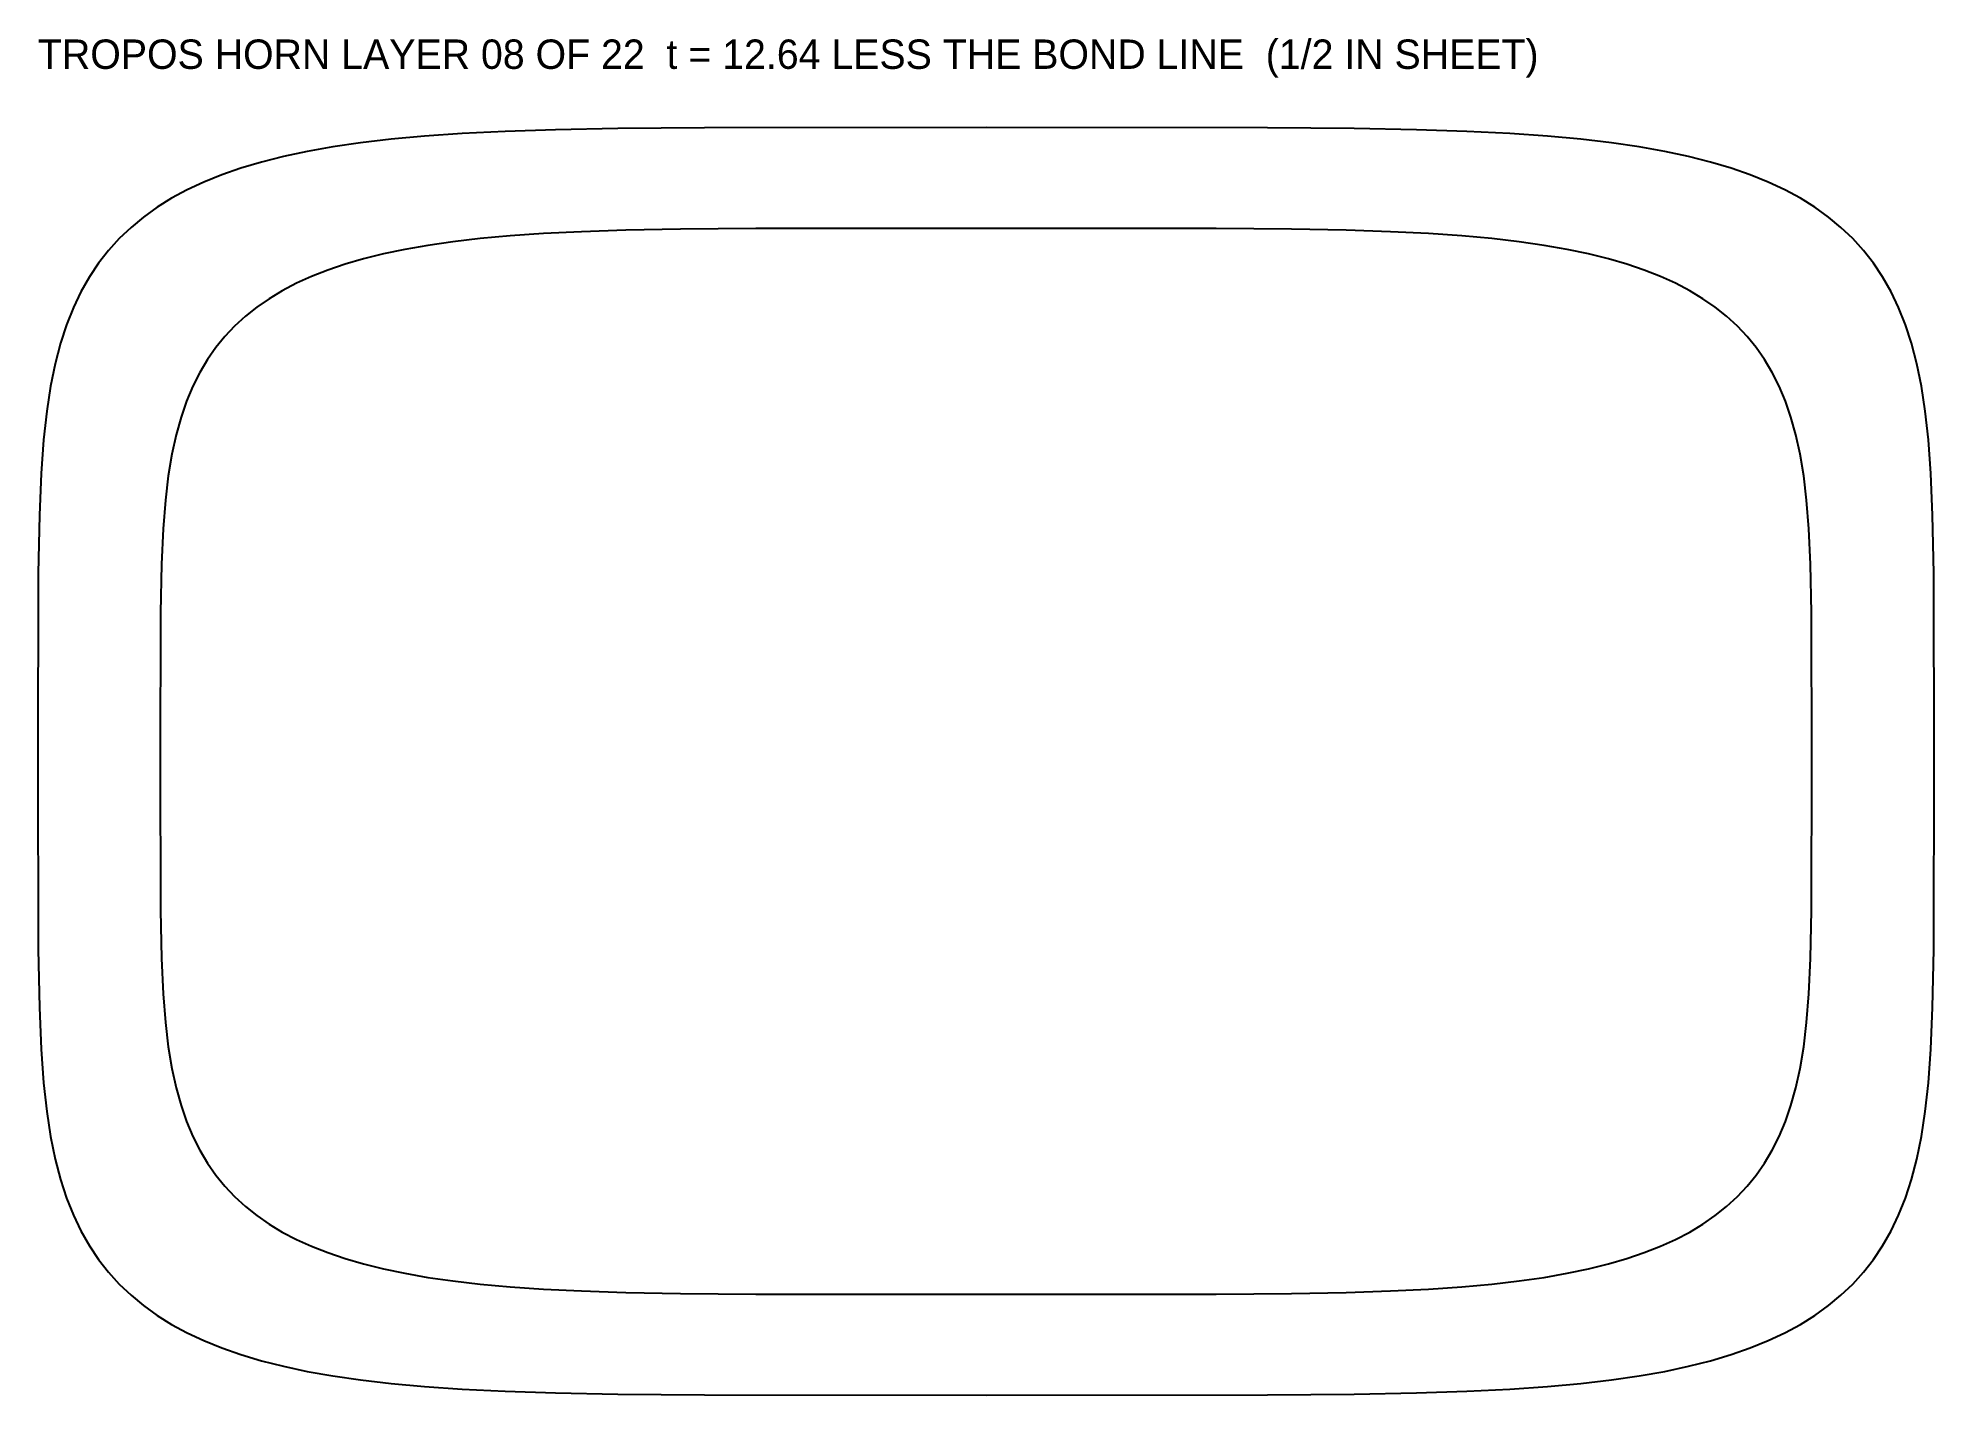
# Model space of a CAD drawing. Header units: millimetres. Extents: x -194 to 194, y -129 to 148.
import ezdxf

# ---------------------------------------------------------------- set-up
doc = ezdxf.new("R2010")
doc.units = ezdxf.units.MM
for name, color, linetype in [('INNER', 3, 'Continuous'), ('OUTER', 1, 'Continuous'), ('TEXT', 7, 'Continuous')]:
    doc.layers.add(name, color=color, linetype=linetype)

msp = doc.modelspace()

# ---------------------------------------------------------------- linework, layer by layer
at = {"layer": 'INNER'}
msp.add_lwpolyline([(146.45, 94.48), (143.75, 96.11), (140.86, 97.62), (137.78, 99.02), (134.47, 100.32), (130.94, 101.52), (127.15, 102.62), (123.1, 103.63), (118.73, 104.54), (114.02, 105.37), (108.92, 106.1), (103.35, 106.74), (97.22, 107.29), (90.39, 107.76), (82.63, 108.14), (73.55, 108.44), (62.39, 108.65), (47.05, 108.78), (0, 108.82), (-47.05, 108.78), (-62.39, 108.65), (-73.55, 108.44), (-82.63, 108.14), (-90.39, 107.76), (-97.22, 107.29), (-103.35, 106.74), (-108.92, 106.1), (-114.02, 105.37), (-118.73, 104.54), (-123.1, 103.63), (-127.15, 102.62), (-130.94, 101.52), (-134.47, 100.32), (-137.78, 99.02), (-140.86, 97.62), (-143.75, 96.11), (-146.45, 94.48), (-148.96, 92.75), (-151.3, 90.88), (-153.48, 88.89), (-155.5, 86.76), (-157.35, 84.48), (-159.06, 82.04), (-160.62, 79.42), (-162.04, 76.6), (-163.31, 73.57), (-164.44, 70.27), (-165.44, 66.68), (-166.3, 62.73), (-167.03, 58.32), (-167.62, 53.31), (-168.08, 47.45), (-168.41, 40.25), (-168.6, 30.36), (-168.67, 0), (-168.6, -30.36), (-168.41, -40.25), (-168.08, -47.45), (-167.62, -53.31), (-167.03, -58.32), (-166.3, -62.73), (-165.44, -66.68), (-164.44, -70.27), (-163.31, -73.57), (-162.04, -76.6), (-160.62, -79.42), (-159.06, -82.04), (-157.35, -84.48), (-155.5, -86.76), (-153.48, -88.89), (-151.3, -90.88), (-148.96, -92.75), (-146.45, -94.48), (-143.75, -96.11), (-140.86, -97.62), (-137.78, -99.02), (-134.47, -100.32), (-130.94, -101.52), (-127.15, -102.62), (-123.1, -103.63), (-118.73, -104.54), (-114.02, -105.37), (-108.92, -106.1), (-103.35, -106.74), (-97.22, -107.29), (-90.39, -107.76), (-82.63, -108.14), (-73.55, -108.44), (-62.39, -108.65), (-47.05, -108.78), (0, -108.82), (47.05, -108.78), (62.39, -108.65), (73.55, -108.44), (82.63, -108.14), (90.39, -107.76), (97.22, -107.29), (103.35, -106.74), (108.92, -106.1), (114.02, -105.37), (118.73, -104.54), (123.1, -103.63), (127.15, -102.62), (130.94, -101.52), (134.47, -100.32), (137.78, -99.02), (140.86, -97.62), (143.75, -96.11), (146.45, -94.48), (148.96, -92.75), (151.3, -90.88), (153.48, -88.89), (155.5, -86.76), (157.35, -84.48), (159.06, -82.04), (160.62, -79.42), (162.04, -76.6), (163.31, -73.57), (164.44, -70.27), (165.44, -66.68), (166.3, -62.73), (167.03, -58.32), (167.62, -53.31), (168.08, -47.45), (168.41, -40.25), (168.6, -30.36), (168.67, 0), (168.6, 30.36), (168.41, 40.25), (168.08, 47.45), (167.62, 53.31), (167.03, 58.32), (166.3, 62.73), (165.44, 66.68), (164.44, 70.27), (163.31, 73.57), (162.04, 76.6), (160.62, 79.42), (159.06, 82.04), (157.35, 84.48), (155.5, 86.76), (153.48, 88.89), (151.3, 90.88), (148.96, 92.75)], close=True, dxfattribs=at)
at = {"layer": 'OUTER'}
msp.add_lwpolyline([(169.32, 113.14), (166.35, 114.98), (163.17, 116.7), (159.76, 118.3), (156.12, 119.78), (152.21, 121.14), (148.02, 122.39), (143.53, 123.53), (138.68, 124.57), (133.44, 125.5), (127.76, 126.32), (121.53, 127.05), (114.67, 127.68), (106.99, 128.21), (98.23, 128.64), (87.93, 128.98), (75.19, 129.22), (57.49, 129.36), (0, 129.41), (-57.49, 129.36), (-75.19, 129.22), (-87.93, 128.98), (-98.23, 128.64), (-106.99, 128.21), (-114.67, 127.68), (-121.53, 127.05), (-127.76, 126.32), (-133.44, 125.5), (-138.68, 124.57), (-143.53, 123.53), (-148.02, 122.39), (-152.21, 121.14), (-156.12, 119.78), (-159.76, 118.3), (-163.17, 116.7), (-166.35, 114.98), (-169.32, 113.14), (-172.08, 111.15), (-174.65, 109.03), (-177.04, 106.75), (-179.25, 104.32), (-181.29, 101.71), (-183.16, 98.91), (-184.87, 95.9), (-186.42, 92.67), (-187.81, 89.17), (-189.05, 85.37), (-190.14, 81.21), (-191.08, 76.62), (-191.88, 71.49), (-192.52, 65.63), (-193.03, 58.76), (-193.38, 50.24), (-193.6, 38.41), (-193.67, 0), (-193.6, -38.41), (-193.38, -50.24), (-193.03, -58.76), (-192.52, -65.63), (-191.88, -71.49), (-191.08, -76.62), (-190.14, -81.21), (-189.05, -85.37), (-187.81, -89.17), (-186.42, -92.67), (-184.87, -95.9), (-183.16, -98.91), (-181.29, -101.71), (-179.25, -104.32), (-177.04, -106.75), (-174.65, -109.03), (-172.08, -111.15), (-169.32, -113.14), (-166.35, -114.98), (-163.17, -116.7), (-159.76, -118.3), (-156.12, -119.78), (-152.21, -121.14), (-148.02, -122.39), (-143.53, -123.53), (-138.68, -124.57), (-133.44, -125.5), (-127.76, -126.32), (-121.53, -127.05), (-114.67, -127.68), (-106.99, -128.21), (-98.23, -128.64), (-87.93, -128.98), (-75.19, -129.22), (-57.49, -129.36), (0, -129.41), (57.49, -129.36), (75.19, -129.22), (87.93, -128.98), (98.23, -128.64), (106.99, -128.21), (114.67, -127.68), (121.53, -127.05), (127.76, -126.32), (133.44, -125.5), (138.68, -124.57), (143.53, -123.53), (148.02, -122.39), (152.21, -121.14), (156.12, -119.78), (159.76, -118.3), (163.17, -116.7), (166.35, -114.98), (169.32, -113.14), (172.08, -111.15), (174.65, -109.03), (177.04, -106.75), (179.25, -104.32), (181.29, -101.71), (183.16, -98.91), (184.87, -95.9), (186.42, -92.67), (187.81, -89.17), (189.05, -85.37), (190.14, -81.21), (191.08, -76.62), (191.88, -71.49), (192.52, -65.63), (193.03, -58.76), (193.38, -50.24), (193.6, -38.41), (193.67, 0), (193.6, 38.41), (193.38, 50.24), (193.03, 58.76), (192.52, 65.63), (191.88, 71.49), (191.08, 76.62), (190.14, 81.21), (189.05, 85.37), (187.81, 89.17), (186.42, 92.67), (184.87, 95.9), (183.16, 98.91), (181.29, 101.71), (179.25, 104.32), (177.04, 106.75), (174.65, 109.03), (172.08, 111.15)], close=True, dxfattribs=at)

# ---------------------------------------------------------------- texts
at = {"layer": 'TEXT'}
msp.add_text('TROPOS HORN LAYER 08 OF 22  t = 12.64 LESS THE BOND LINE  (1/2 IN SHEET)', height=6, dxfattribs=at).set_placement((-193.67, 141.41))

doc.saveas('drawing.dxf')
